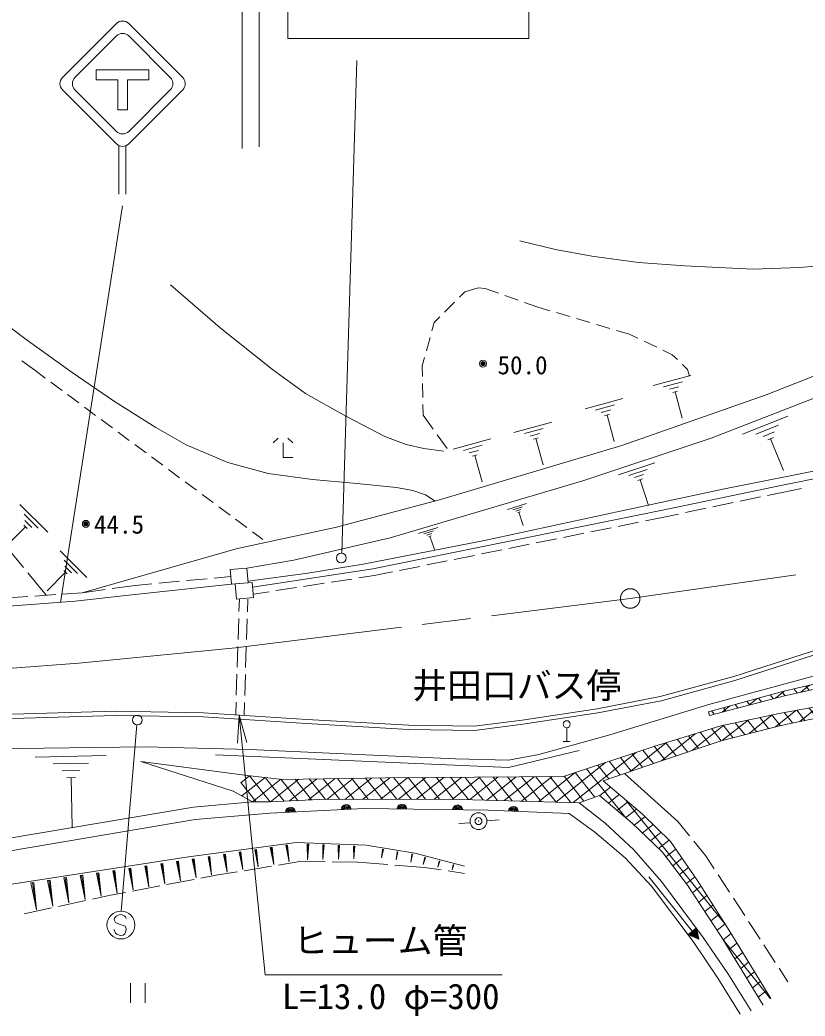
# Model space of a CAD drawing. Units: millimetres, scale not verified. Extents: x 40000 to 680000, y 20000 to 380000.
# Drawn here: x 424402 to 480724, y 248051 to 319494 of the extents above; entities that cross this region are included whole.
import ezdxf
from ezdxf.enums import TextEntityAlignment as Align

# ---------------------------------------------------------------- set-up
doc = ezdxf.new("R2010")
doc.units = ezdxf.units.MM
doc.header["$LTSCALE"] = 1000
doc.header["$PDMODE"] = 32
doc.header["$PDSIZE"] = 500
doc.linetypes.add('CHAIN', pattern=[18.5, 12, -1.5, 3.5, -1.5])
for name, color, linetype, lineweight in [('M-BMK', 2, 'CHAIN', 13), ('M-STR-HTXT', 7, 'Continuous', 13), ('M-STR-STRC', 7, 'Continuous', 13), ('M-WORK', 1, 'Continuous', 13)]:
    doc.layers.add(name, color=color, linetype=linetype, lineweight=lineweight)
doc.styles.add('ＭＳ ゴシック', font='')
doc.styles.get('ＭＳ ゴシック').set_extended_font_data('MS Gothic')

# ---------------------------------------------------------------- blocks, each defined once
blk = doc.blocks.new('open_arrow')
at = {"color": 0, "linetype": 'Continuous', "lineweight": -2}
blk.add_lwpolyline([(7.5, 1.25), (0, 0), (7.5, -1.25)], dxfattribs=at)

msp = doc.modelspace()

# ---------------------------------------------------------------- hatches: boundary and pattern name
at = {"layer": 'M-WORK'}
h = msp.add_hatch(dxfattribs=at)
h.set_pattern_fill('USER', color=256, style=0, pattern_type=2)
h.set_pattern_definition([(38.6158, (441994, 265167), (-499.2765, 625.0784), []), (128.6158, (441994, 265167), (-625.0784, -499.2765), [])])
h.paths.add_polyline_path([(440710, 265310), (443246, 265027), (450623, 265140), (463392, 265233), (469874, 267387), (474687, 268876), (478862, 269753), (482532, 270418), (486947, 271163), (491600, 271801), (494525, 272953), (494933, 273485), (494915, 274053), (490900, 273450), (485502, 272413), (479252, 271030), (473869, 269612), (473786, 269872), (479205, 271352), (486403, 273036), (494930, 274862), (498636, 275651), (505457, 276655), (512610, 277453), (518407, 278011), (520561, 278144), (522831, 278038), (524586, 277896), (526640, 278032), (526773, 276649), (526959, 274947), (527119, 273033), (527331, 268884), (527331, 265215), (526347, 269815), (524858, 275426), (519088, 275426), (511136, 274815), (502228, 273804), (495916, 272873), (495349, 272324), (491662, 271065), (487043, 270356), (482682, 269647), (478977, 268902), (474704, 267803), (470201, 266296), (467436, 265329), (466248, 264913), (469055, 262526), (471076, 260576), (472982, 257792), (475322, 254122), (478274, 249309), (477715, 248830), (474710, 253750), (472299, 257446), (470473, 259822), (468310, 261879), (465970, 263882), (464516, 263350), (456057, 263594), (450633, 263603), (445899, 263585), (442318, 263425), (441097, 263407), (439700, 264193)])

# ---------------------------------------------------------------- linework, layer by layer
at = {"layer": 'M-BMK'}
msp.add_lwpolyline([(368197, 268876), (428622, 273351), (439862, 274455), (468180, 278001), (533129, 287290)], dxfattribs=at)
msp.add_circle((468180, 278001), 700, dxfattribs=at)
at = {"layer": 'M-STR-HTXT'}
msp.add_lwpolyline([(440141, 269642), (442000, 251000), (459000, 251000)], dxfattribs=at)
at = {"layer": 'M-STR-STRC'}
for p, q in [((443616, 327310), (443616, 318168)), ((460912, 327310), (460912, 318168)), ((440352, 326051), (440352, 315715)), ((441575, 310399), (441575, 326051)), ((431324, 319233), (427460, 315368)), ((432215, 319233), (436080, 315368)), ((428351, 315368), (431324, 318342)), ((432215, 318342), (435189, 315368)), ((443616, 318168), (460912, 318168)), ((447501, 281265), (448565, 316585)), ((433660, 315913), (429880, 315913)), ((429880, 315913), (429880, 315208)), ((433660, 315208), (433660, 315913)), ((431417, 315208), (429880, 315208)), ((431417, 313040), (431417, 315208)), ((432123, 315208), (433660, 315208)), ((432123, 313040), (432123, 315208)), ((440352, 315715), (440352, 310275)), ((427460, 314477), (431324, 310613)), ((428351, 314477), (431324, 311503)), ((436080, 314477), (432215, 310613)), ((432215, 311503), (435189, 314477)), ((431417, 313040), (432123, 313040)), ((431501, 310488), (431500, 307000)), ((432001, 310472), (432000, 307000)), ((427323, 277720), (431752, 306171)), ((431655, 255580), (432789, 268932)), ((431190, 255066), (431174, 254953)), ((431318, 255205), (431190, 255066)), ((431449, 255298), (431318, 255205)), ((431615, 255331), (431449, 255298)), ((431731, 255315), (431615, 255331)), ((431876, 255243), (431731, 255315)), ((431985, 255168), (431876, 255243)), ((432020, 255057), (431985, 255168)), ((431174, 254953), (431260, 254771)), ((431260, 254771), (431410, 254697)), ((431410, 254697), (431943, 254509)), ((431943, 254509), (432023, 254336)), ((431176, 254178), (431137, 254288)), ((431260, 254000), (431176, 254178)), ((431364, 253927), (431260, 254000)), ((431510, 253852), (431364, 253927)), ((431630, 253835), (431510, 253852)), ((431798, 253864), (431630, 253835)), ((431922, 253960), (431798, 253864)), ((431993, 254109), (431922, 253960)), ((432023, 254336), (431993, 254109))]:
    msp.add_line(p, q, dxfattribs=at)
for centre, radius in [((447453, 280912), 350), ((432821, 269284), 350), ((431647, 254580), 1000)]:
    msp.add_circle(centre, radius, dxfattribs=at)
for centre, start, end in [((431770, 318787), 45, 135), ((431770, 317896), 44.99985, 135), ((427905, 314923), 135, 225), ((428796, 314923), 135, 225.00005), ((434744, 314923), 315.00011, 44.99984), ((435635, 314923), 315, 45), ((431770, 311949), 225.00005, 315.00011), ((431770, 311058), 225, 315)]:
    msp.add_arc(centre, 630, start, end, dxfattribs=at)
at = {"layer": 'M-WORK'}
for p, q in [((456327, 300004), (457280, 300276)), ((457280, 300276), (457781, 300241)), ((457781, 300241), (458723, 299904)), ((455927, 299604), (456327, 300004)), ((459193, 299736), (460135, 299399)), ((454867, 298543), (455574, 299250)), ((460606, 299231), (461547, 298894)), ((461547, 298894), (462404, 298642)), ((454113, 297789), (454513, 298189)), ((462883, 298500), (463842, 298218)), ((464322, 298076), (465281, 297793)), ((453953, 297204), (454113, 297789)), ((465761, 297652), (466720, 297369)), ((467200, 297228), (468056, 296975)), ((453559, 295757), (453822, 296722)), ((468056, 296975), (468722, 296659)), ((469174, 296445), (470078, 296016)), ((470530, 295802), (471196, 295486)), ((453268, 294689), (453427, 295275)), ((471196, 295486), (471564, 295133)), ((424551, 295041), (425474, 294364)), ((425474, 294364), (426221, 293810)), ((453280, 293913), (453268, 294689)), ((471924, 294787), (472292, 294434)), ((472292, 294434), (472435, 293933)), ((469828, 293267), (472533, 294002)), ((426623, 293512), (427426, 292916)), ((453305, 292414), (453288, 293413)), ((470578, 293180), (471930, 293548)), ((470989, 293002), (471665, 293186)), ((427827, 292619), (428631, 292023)), ((464943, 291603), (467648, 292338)), ((471232, 292777), (471570, 292869)), ((471401, 292823), (471916, 290930)), ((429032, 291725), (429835, 291129)), ((453326, 291138), (453313, 291914)), ((465693, 291516), (467045, 291884)), ((466104, 291338), (466781, 291522)), ((430237, 290831), (431040, 290236)), ((454038, 290151), (453326, 291138)), ((466347, 291113), (466685, 291205)), ((466516, 291159), (467031, 289266)), ((476236, 289780), (479489, 291084)), ((459844, 289912), (462548, 290648)), ((460593, 289825), (461946, 290193)), ((477180, 289781), (478806, 290433)), ((431442, 289938), (432245, 289342)), ((442929, 289506), (442579, 289156)), ((443979, 289156), (443629, 289506)), ((455043, 288758), (454331, 289745)), ((455469, 288704), (458174, 289440)), ((461005, 289647), (461681, 289831)), ((461248, 289422), (461586, 289514)), ((461417, 289468), (461932, 287575)), ((477717, 289618), (478530, 289945)), ((478050, 289375), (478457, 289538)), ((478254, 289456), (479167, 287179)), ((432647, 289044), (433450, 288448)), ((443279, 288106), (443279, 289156)), ((456219, 288618), (457571, 288985)), ((433851, 288151), (434655, 287555)), ((443979, 288106), (443279, 288106)), ((456630, 288439), (457306, 288623)), ((456873, 288215), (457211, 288306)), ((457042, 288260), (457557, 286367)), ((478990, 286099), (490109, 288343)), ((435056, 287257), (435859, 286661)), ((467332, 286879), (469958, 287733)), ((468074, 286830), (469387, 287257)), ((468488, 286674), (469144, 286888)), ((468737, 286465), (469065, 286572)), ((468901, 286519), (469499, 284681)), ((436261, 286363), (437064, 285768)), ((470485, 284324), (478990, 286099)), ((479090, 285609), (480479, 285890)), ((437466, 285470), (438269, 284874)), ((476061, 284977), (477530, 285284)), ((478019, 285386), (479090, 285609)), ((424405, 284729), (426395, 282755)), ((438670, 284576), (439474, 283980)), ((459381, 284377), (460751, 284823)), ((459768, 284352), (460453, 284574)), ((459984, 284270), (460326, 284382)), ((472146, 284160), (473614, 284467)), ((474104, 284569), (475572, 284875)), ((424705, 284036), (425700, 283050)), ((439875, 283683), (440678, 283087)), ((449726, 280133), (470485, 284324)), ((460114, 284161), (460285, 284217)), ((460199, 284189), (460511, 283230)), ((469267, 283568), (470585, 283834)), ((470585, 283834), (471656, 284058)), ((424808, 283145), (423427, 281752)), ((424684, 283268), (424932, 283022)), ((424756, 283591), (425254, 283097)), ((453000, 282652), (454370, 283098)), ((465346, 282777), (466816, 283073)), ((467306, 283172), (468776, 283469)), ((441080, 282789), (441827, 282235)), ((453387, 282627), (454072, 282849)), ((453603, 282545), (453945, 282657)), ((453733, 282436), (453904, 282492)), ((453818, 282464), (454130, 281505)), ((461425, 281985), (462895, 282282)), ((463385, 282381), (464856, 282678)), ((423329, 281849), (424650, 280234)), ((457504, 281193), (458974, 281490)), ((459464, 281589), (460935, 281886)), ((427290, 281412), (429203, 279515)), ((455543, 280798), (457014, 281094)), ((427578, 280747), (428535, 279798)), ((427628, 280318), (428106, 279844)), ((441089, 278810), (449726, 280133)), ((451623, 280006), (453093, 280303)), ((453583, 280402), (455053, 280699)), ((424966, 279847), (426287, 278233)), ((427677, 279890), (426349, 278550)), ((427558, 280008), (427797, 279771)), ((436350, 279279), (437843, 279418)), ((438341, 279464), (439526, 279575)), ((446725, 279167), (448207, 279395)), ((448702, 279470), (449814, 279641)), ((449814, 279641), (451132, 279907)), ((428863, 278412), (430521, 278641)), ((431017, 278709), (432676, 278938)), ((432676, 278938), (433861, 279048)), ((434358, 279094), (435852, 279233)), ((442771, 278562), (444254, 278789)), ((444748, 278865), (446231, 279092)), ((423579, 278044), (424974, 278141)), ((425472, 278176), (426969, 278280)), ((427468, 278315), (428863, 278412)), ((440146, 277975), (440117, 277066)), ((440746, 277956), (440717, 277047)), ((441165, 278316), (442277, 278486)), ((440101, 276566), (440054, 275067)), ((440701, 276547), (440653, 275048)), ((440038, 274567), (439990, 273068)), ((440637, 274548), (440590, 273049)), ((475609, 272397), (481920, 274436)), ((475694, 272110), (482008, 274149)), ((439974, 272568), (439926, 271069)), ((440574, 272549), (440526, 271050)), ((470326, 270961), (475609, 272397)), ((470393, 270669), (475694, 272110)), ((465805, 270093), (470326, 270961)), ((439910, 270569), (439881, 269659)), ((440510, 270550), (440481, 269640)), ((460433, 269277), (465805, 270093)), ((465856, 269797), (470393, 270669)), ((423859, 269703), (431252, 269915)), ((423867, 269403), (431254, 269615)), ((431252, 269915), (437563, 269809)), ((431254, 269615), (437551, 269509)), ((437551, 269509), (444955, 269031)), ((437563, 269809), (444974, 269330)), ((460475, 268980), (465856, 269797)), ((444955, 269031), (452285, 268605)), ((444974, 269330), (452296, 268905)), ((452296, 268905), (456994, 268834)), ((456994, 268834), (460433, 269277)), ((457011, 268534), (460475, 268980)), ((463627, 267734), (463627, 268734)), ((452285, 268605), (457011, 268534)), ((463377, 267734), (463877, 267734)), ((425501, 266618), (430586, 266733)), ((426783, 266138), (429326, 266196)), ((427431, 265644), (428702, 265673)), ((427760, 265143), (428396, 265157)), ((428078, 265150), (428158, 261591)), ((467772, 265446), (471601, 262008)), ((423509, 260784), (436852, 263044)), ((436852, 263044), (441097, 263407)), ((436966, 262151), (442349, 262610)), ((423594, 259885), (436966, 262151)), ((455875, 261868), (456704, 261917)), ((457901, 262065), (458771, 262114)), ((471601, 262008), (472432, 260987)), ((442365, 260136), (442486, 260154)), ((442365, 260136), (442605, 258927)), ((442425, 260145), (442605, 258927)), ((442486, 260154), (442605, 258927)), ((443477, 260300), (443597, 260318)), ((443477, 260300), (443713, 259109)), ((443537, 260309), (443713, 259109)), ((443597, 260318), (443713, 259109)), ((445015, 260380), (445128, 260375)), ((445015, 260380), (445026, 259247)), ((445071, 260378), (445026, 259247)), ((445128, 260375), (445026, 259247)), ((446131, 260335), (446236, 260331)), ((446131, 260335), (446142, 259277)), ((446184, 260333), (446142, 259277)), ((446236, 260331), (446142, 259277)), ((447239, 260291), (447338, 260288)), ((447239, 260291), (447249, 259307)), ((447288, 260290), (447249, 259307)), ((447338, 260288), (447249, 259307)), ((448340, 260248), (448431, 260244)), ((448340, 260248), (448350, 259337)), ((448386, 260246), (448350, 259337)), ((448431, 260244), (448350, 259337)), ((472748, 260600), (473578, 259579)), ((437895, 259478), (438026, 259497)), ((437895, 259478), (438154, 258177)), ((437961, 259487), (438154, 258177)), ((438026, 259497), (438154, 258177)), ((439017, 259643), (439145, 259662)), ((439017, 259643), (439269, 258378)), ((439081, 259652), (439269, 258378)), ((439145, 259662), (439269, 258378)), ((440135, 259808), (440261, 259826)), ((440135, 259808), (440383, 258563)), ((440198, 259817), (440383, 258563)), ((440261, 259826), (440383, 258563)), ((441251, 259972), (441374, 259990)), ((441251, 259972), (441495, 258745)), ((441313, 259981), (441495, 258745)), ((441374, 259990), (441495, 258745)), ((450411, 260015), (450337, 259389)), ((450442, 260010), (450337, 259389)), ((450473, 260005), (450337, 259389)), ((450411, 260015), (450473, 260005)), ((451462, 259839), (451395, 259267)), ((451490, 259834), (451395, 259267)), ((451518, 259829), (451395, 259267)), ((451462, 259839), (451518, 259829)), ((452504, 259664), (452436, 259080)), ((452533, 259659), (452436, 259080)), ((452562, 259654), (452436, 259080)), ((452504, 259664), (452562, 259654)), ((453445, 259437), (453337, 258917)), ((453471, 259431), (453337, 258917)), ((453497, 259424), (453337, 258917)), ((453445, 259437), (453497, 259424)), ((473578, 259579), (474214, 258604)), ((432211, 258640), (432367, 258663)), ((432211, 258640), (432519, 257095)), ((432289, 258651), (432519, 257095)), ((432367, 258663), (432519, 257095)), ((433359, 258809), (433509, 258831)), ((433359, 258809), (433656, 257318)), ((433434, 258820), (433656, 257318)), ((433509, 258831), (433656, 257318)), ((434501, 258977), (434646, 258999)), ((434501, 258977), (434787, 257539)), ((434574, 258988), (434787, 257539)), ((434646, 258999), (434787, 257539)), ((435638, 259145), (435778, 259166)), ((435638, 259145), (435914, 257759)), ((435708, 259155), (435914, 257759)), ((435778, 259166), (435914, 257759)), ((436769, 259312), (436904, 259332)), ((436769, 259312), (437035, 257975)), ((436837, 259322), (437035, 257975)), ((436904, 259332), (437035, 257975)), ((440485, 258478), (442458, 258802)), ((442952, 258883), (444470, 259132)), ((444470, 259132), (446307, 259109)), ((446807, 259102), (448645, 259079)), ((448645, 259079), (450789, 258912)), ((451287, 258873), (453432, 258706)), ((453432, 258706), (454620, 258530)), ((454468, 259170), (454376, 258730)), ((454490, 259164), (454376, 258730)), ((454512, 259159), (454376, 258730)), ((454468, 259170), (454512, 259159)), ((455483, 258905), (455408, 258544)), ((455501, 258900), (455408, 258544)), ((455519, 258896), (455408, 258544)), ((455483, 258905), (455519, 258896)), ((427564, 257955), (427743, 257981)), ((427564, 257955), (427918, 256176)), ((427654, 257968), (427918, 256176)), ((427743, 257981), (427918, 256176)), ((428736, 258128), (428908, 258153)), ((428736, 258128), (429075, 256422)), ((428822, 258140), (429075, 256422)), ((428908, 258153), (429075, 256422)), ((429900, 258299), (430066, 258324)), ((429900, 258299), (430228, 256648)), ((429983, 258312), (430228, 256648)), ((430066, 258324), (430228, 256648)), ((431058, 258470), (431219, 258494)), ((431058, 258470), (431376, 256872)), ((431139, 258482), (431376, 256872)), ((431219, 258494), (431376, 256872)), ((437386, 257942), (438473, 258148)), ((438473, 258148), (439991, 258397)), ((455115, 258457), (456304, 258281)), ((469505, 258045), (472634, 254146)), ((474487, 258186), (475307, 256929)), ((425196, 257606), (425391, 257635)), ((425196, 257606), (425580, 255675)), ((425294, 257620), (425580, 255675)), ((425391, 257635), (425580, 255675)), ((426384, 257781), (426571, 257809)), ((426384, 257781), (426753, 255927)), ((426477, 257795), (426753, 255927)), ((426571, 257809), (426753, 255927)), ((432473, 257011), (434438, 257383)), ((434929, 257477), (436894, 257849)), ((429605, 256436), (430894, 256712)), ((430894, 256712), (431982, 256918)), ((475580, 256511), (476400, 255254)), ((424716, 255388), (426672, 255807)), ((427161, 255912), (429116, 256331)), ((472927, 254380), (472342, 253911)), ((472478, 254341), (472634, 254146)), ((472888, 254349), (472950, 254271)), ((472907, 254365), (472938, 254326)), ((473104, 253561), (472927, 254380)), ((476673, 254836), (477493, 253579)), ((472342, 253911), (473104, 253561)), ((472361, 253927), (472393, 253888)), ((472381, 253942), (472443, 253864)), ((472400, 253958), (472494, 253841)), ((472420, 253974), (472545, 253818)), ((472439, 253989), (472596, 253794)), ((472459, 254005), (472647, 253771)), ((472478, 254021), (472697, 253748)), ((472498, 254036), (472748, 253724)), ((472517, 254052), (472799, 253701)), ((472537, 254067), (472850, 253678)), ((472556, 254083), (472900, 253654)), ((472576, 254099), (472951, 253631)), ((472595, 254114), (473002, 253607)), ((472615, 254130), (473053, 253584)), ((472634, 254146), (473104, 253561)), ((472654, 254161), (473092, 253615)), ((472673, 254177), (473080, 253670)), ((472693, 254193), (473068, 253725)), ((472712, 254208), (473056, 253779)), ((472732, 254224), (473045, 253834)), ((472751, 254240), (473033, 253889)), ((472771, 254255), (473021, 253943)), ((472790, 254271), (473009, 253998)), ((472810, 254287), (472997, 254053)), ((472829, 254302), (472986, 254107)), ((472849, 254318), (472974, 254162)), ((472868, 254333), (472962, 254217)), ((477766, 253161), (478586, 251904)), ((478859, 251486), (479495, 250511)), ((432344, 250412), (432344, 249012)), ((433394, 249012), (433394, 250412))]:
    msp.add_line(p, q, dxfattribs=at)
for points in [[(428863, 278412), (440015, 281590), (447009, 283102), (454503, 285074), (467569, 288969), (477924, 292618), (497646, 300359), (503120, 303120), (508099, 306128), (512981, 309530)], [(440691, 280179), (444052, 280749), (450955, 282360), (464793, 286436), (473997, 289493), (499760, 299511), (505373, 302535), (509350, 304967), (514544, 308550)], [(460265, 303647), (462815, 303030), (465418, 302547), (468773, 302090), (472101, 301849), (476986, 301607), (480314, 301742), (485199, 302144), (489842, 302842), (494861, 303754), (499906, 304882)], [(418967, 301098), (421204, 299327), (424856, 296563), (428157, 294201), (431190, 292134), (434142, 290255), (436316, 289021), (439322, 287759), (442221, 286954), (445388, 286525), (448582, 286256), (451427, 285961), (452581, 285746), (453493, 285424), (454187, 284991)], [(435209, 300505), (438765, 297405), (442510, 294425), (444885, 292694), (447783, 291084), (450570, 289608), (452109, 289035), (453379, 288749), (454793, 288570)], [(440771, 279249), (445049, 279823), (449022, 280467), (457717, 282158), (467460, 284251), (474948, 285861), (482436, 287338), (491454, 289002), (503156, 291149), (511906, 292544), (518092, 293551), (521600, 294098)], [(423604, 277439), (428358, 277798), (432435, 278259), (439574, 279019)], [(524858, 275426), (519088, 275426), (511136, 274815), (502228, 273804), (495916, 272873), (495349, 272324), (491662, 271065), (487043, 270356), (482682, 269647), (478977, 268902), (474704, 267803), (470201, 266296), (466248, 264913), (469055, 262526), (471076, 260576), (472982, 257792), (475322, 254122), (478274, 249309)], [(485502, 272413), (479252, 271030), (473869, 269612), (473786, 269872), (479205, 271352), (486403, 273036)], [(390602, 264903), (398890, 265656), (410936, 266534), (418076, 267013), (424299, 267252), (433394, 267372), (440880, 267172), (449735, 266773), (455639, 266507), (459442, 266401), (461622, 266818), (466728, 268218), (473819, 270399), (481762, 272544)], [(441097, 263407), (439700, 264193), (433087, 266321), (440710, 265310), (443246, 265027), (450623, 265140), (463392, 265233), (469874, 267387), (474687, 268876), (478862, 269753), (482532, 270418)], [(438438, 266794), (459447, 265890), (464526, 267087)], [(477715, 248830), (474710, 253750), (472299, 257446), (470473, 259822), (468310, 261879), (465970, 263882), (464516, 263350), (466395, 261896), (468434, 259964), (470420, 257712), (473425, 253688), (475180, 251108), (476855, 248423)], [(441097, 263407), (442318, 263425), (445899, 263585), (450633, 263603), (456057, 263594), (464516, 263350)], [(463798, 262570), (457999, 262809), (449103, 262929), (442349, 262610)], [(476057, 248183), (474462, 250763), (472707, 253395), (469702, 257358), (467814, 259405), (465633, 261240), (463798, 262570)], [(389437, 258495), (400425, 257679), (407565, 257280), (411434, 257161), (421008, 257081), (436485, 259474), (444223, 260511), (449249, 260312), (452733, 259727), (456296, 258796)]]:
    msp.add_lwpolyline(points, dxfattribs=at)
for points in [[(439483, 280075), (440691, 280179), (440782, 279122), (439574, 279019)], [(439851, 279042), (441060, 279147), (441153, 278062), (439945, 277958)]]:
    msp.add_lwpolyline(points, close=True, dxfattribs=at)
for centre, radius in [((457616, 294842), 150), ((457616, 294842), 120), ((457616, 294842), 90), ((457616, 294842), 60), ((457616, 294842), 30), ((457616, 294842), 20), ((429131, 283353), 150), ((429131, 283353), 120), ((429131, 283353), 90), ((429131, 283353), 60), ((429131, 283353), 30), ((429131, 283353), 20), ((463627, 268984), 250), ((457298, 262032), 600)]:
    msp.add_circle(centre, radius, dxfattribs=at)
for centre, radius, start, end in [((443810, 262679), 350, 2.7027, 182.7027), ((443810, 262679), 280, 2.7027, 182.7027), ((447805, 262868), 350, 2.7027, 182.7027), ((447805, 262868), 280, 2.7027, 182.7027), ((447805, 262868), 210, 2.7027, 182.7027), ((447805, 262868), 140, 2.7027, 182.7027), ((447805, 262868), 100, 2.7027, 182.7027), ((451804, 262893), 350, 359.22925, 179.22925), ((451804, 262893), 280, 359.22925, 179.22925), ((451804, 262893), 210, 359.22925, 179.22925), ((451804, 262893), 140, 359.22925, 179.22925), ((451804, 262893), 100, 359.22925, 179.22925), ((455803, 262839), 350, 359.22925, 179.22925), ((455803, 262839), 280, 359.22925, 179.22925), ((455803, 262839), 210, 359.22925, 179.22925), ((455803, 262839), 140, 359.22925, 179.22925), ((455803, 262839), 100, 359.22925, 179.22925), ((459802, 262735), 350, 357.63682, 177.63682), ((459802, 262735), 280, 357.63682, 177.63682), ((459802, 262735), 210, 357.63682, 177.63682), ((443810, 262679), 210, 2.7027, 182.7027), ((443810, 262679), 140, 2.7027, 182.7027), ((443810, 262679), 100, 2.7027, 182.7027), ((459802, 262735), 140, 357.63682, 177.63682), ((459802, 262735), 100, 357.63682, 177.63682)]:
    msp.add_arc(centre, radius, start, end, dxfattribs=at)
for p in [(457616, 294842), (429131, 283353), (457298, 262032)]:
    msp.add_point(p, dxfattribs=at)

# ---------------------------------------------------------------- block references
at = {"layer": 'M-STR-HTXT', "xscale": 267, "yscale": 267, "rotation": 275.7}
msp.add_blockref('open_arrow', (440141, 269642), dxfattribs=at)

# ---------------------------------------------------------------- texts
at = {"layer": 'M-STR-HTXT', "style": 'ＭＳ ゴシック'}
msp.add_text('ヒューム管', height=1833, dxfattribs=at).set_placement((444000, 252000), align=Align.BOTTOM_LEFT)
msp.add_text('L=13.0 φ=300', height=1833, dxfattribs=at).set_placement((451000, 248000), align=Align.BOTTOM_CENTER)
at = {"layer": 'M-WORK', "style": 'ＭＳ ゴシック'}
for s, height, p in [('50.0', 1320, (460457, 293680)), ('44.5', 1320, (431512, 282256)), ('井田口バス停', 1833, (460039, 270294))]:
    msp.add_text(s, height=height, dxfattribs=at).set_placement(p, align=Align.BOTTOM_CENTER)

doc.saveas('drawing.dxf')
